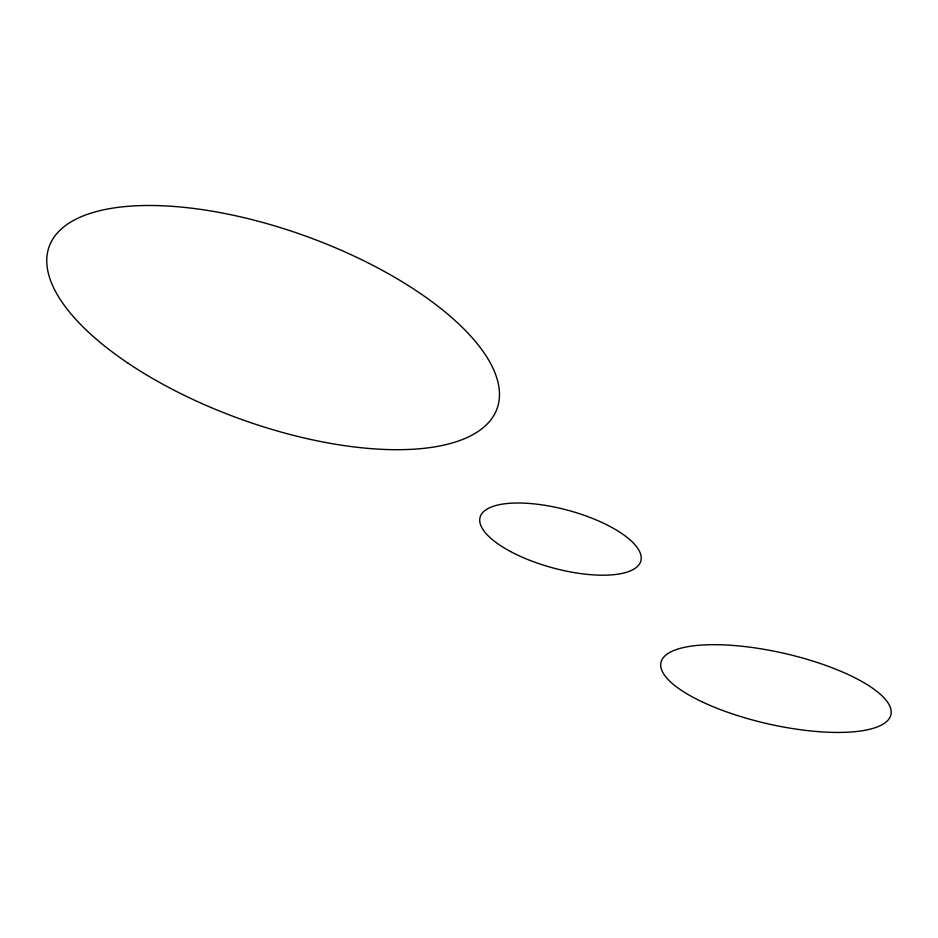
<?xml version="1.0" encoding="UTF-8"?>
<svg xmlns="http://www.w3.org/2000/svg" width="938" height="938" viewBox="0 0 938 938"><rect width="100%" height="100%" fill="white"/><g stroke="black" fill="none" stroke-linecap="round" stroke-linejoin="round"><path stroke-width="1.41" d="M128.295 363.346A238.158 97.118 19.9 0 0 496.143 410.95A238.158 97.118 19.9 0 0 194.823 208.599A238.158 97.118 19.9 0 0 128.295 363.346M510.53 551.521A83.283 29.782 15.2 0 0 640.373 562.261A83.283 29.782 15.2 0 0 530.462 503.542A83.283 29.782 15.2 0 0 510.53 551.521M702.492 702.023A117.907 36.16 12.8 0 0 889.576 718.027A117.907 36.16 12.8 0 0 735.732 645.661A117.907 36.16 12.8 0 0 702.492 702.023"/></g></svg>
